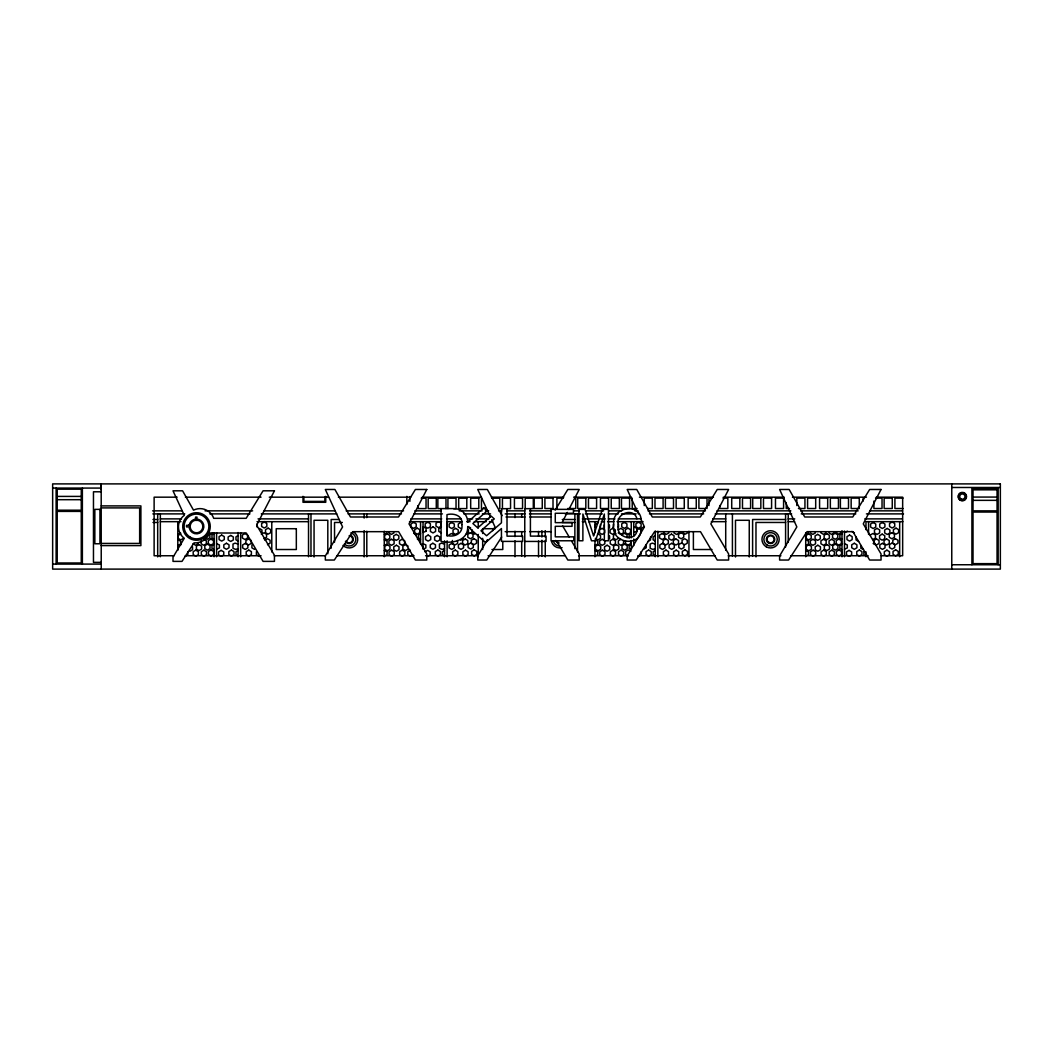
<?xml version="1.0" encoding="UTF-8"?>
<svg xmlns="http://www.w3.org/2000/svg" width="1053" height="1053" viewBox="0 0 1053 1053"><rect width="100%" height="100%" fill="white"/><g stroke="black" fill="none" stroke-linecap="round" stroke-linejoin="round"><path stroke-width="1.5" d="M441.075 508.731L441.075 541.4C451.974 543.94 468.309 540.689 467.716 526.605L485.657 542.611L501.439 528.54L501.439 541.4L522.657 541.4L522.657 536.174L507.006 536.174L507.006 508.731M562.157 522.42L567.343 512.39M568.831 509.534L579.203 489.474L567.817 489.474L555.155 510.113M487.434 539.649L477.759 555.931L477.759 560.038L486.762 560.038L501.662 537.083M492.765 530.673L495.002 526.921L491.698 519.734M180.747 533.91L178.154 535.398L178.154 538.399L180.747 539.899L183.34 538.399M178.299 546.296L180.905 544.796M210.784 534.174L213.377 532.673M214.101 533.766L211.982 534.99L211.982 537.991L214.101 539.202M198.227 543.756L195.634 545.257L193.041 543.756M189.935 551.259L192.528 549.758L192.528 546.757M185.21 556.195L187.803 554.694L187.803 551.706M214.101 544.322L211.982 545.546L211.982 548.547L214.101 549.771M238.07 535.622L235.964 536.846L235.964 539.847L238.07 541.071M263.974 521.669L265.159 521.669M261.355 534.292L263.948 532.792L266.554 534.292L266.554 537.28L263.948 538.781M238.07 550.443L235.964 551.667L235.964 554.668L238.07 555.892M264.895 540.228L267.488 538.728L270.094 540.228L270.094 543.23L267.488 544.73M393.993 532.897L391.4 534.397L388.807 532.897M420.555 533.766L418.436 534.99L418.436 537.991L420.555 539.202M441.418 526.961L438.811 528.448L438.811 531.449L441.418 532.95M408.064 549.087L405.471 550.587L402.865 549.087L402.865 546.099L405.471 544.598L408.064 546.099M410.367 550.192L407.774 551.68L407.774 554.681L410.367 556.181L412.96 554.681M460.872 522.499L458.279 523.999L458.279 527L460.872 528.501M448.841 535.016L451.447 533.516L454.04 535.016M425.03 551.877L427.623 550.377L430.229 551.877L430.229 554.878L427.623 556.379M465.821 534.45L468.414 532.95L468.414 529.949M460.727 540.15L463.32 538.649M444.537 550.443L442.418 551.667L442.418 554.668L444.537 555.892M597.814 522.986L595.221 524.486L595.221 527.487M618.216 529.883L620.822 528.382L623.415 529.883L623.415 532.884L620.822 534.384L618.216 532.884M616.031 533.713L613.438 535.2L613.438 538.201L616.031 539.702L618.637 538.201M621.849 534.779L624.442 533.279L627.048 534.779L627.048 537.78M620.928 539.294L618.335 540.794L618.335 543.796L620.928 545.296L623.534 543.796L623.534 540.794M631.274 533.766L629.154 534.99L629.154 537.991M643.725 526.934L641.132 528.435L641.132 531.436M631.274 544.322L629.154 545.546L629.154 548.547L631.274 549.771L631.274 540.492M655.256 535.622L653.136 536.846L653.136 539.847L655.256 541.071M647.911 541.453L650.517 539.952L650.517 536.951M668.931 532.884L666.338 534.384L663.745 532.884M643.594 549.271L646.2 547.771L646.2 544.783M638.342 556.379L640.948 554.878L640.948 551.877M679.146 532.95L676.539 534.45L673.946 532.95M655.256 550.443L653.136 551.667L653.136 554.668L655.256 555.892M687.885 532.66L685.292 534.147L682.686 532.66M815.43 532.897L812.837 534.397L810.244 532.897M826.013 532.844L823.42 534.345L820.827 532.844M834.134 532.884L831.541 534.384L828.948 532.884M841.281 532.673L838.675 534.174L836.082 532.673M841.992 533.766L839.873 534.99L839.873 537.991L841.992 539.202M841.992 544.322L839.873 545.546L839.873 548.547L841.992 549.771M891.878 521.669L893.062 521.669M870.278 535.016L872.884 533.516L875.477 535.016L875.477 538.017L872.884 539.518M177.812 534.253L180.629 533.029M177.812 545.309L180.629 544.085L180.629 541.084L177.812 539.873M216.589 549.166L219.406 547.942L219.406 544.941L216.589 543.717M384.266 534.253L387.083 533.029M384.266 545.309L387.083 544.085L387.083 541.084L384.266 539.873M384.266 555.997L387.083 554.773L387.083 551.772L384.266 550.548M594.984 545.309L597.801 544.085L597.801 541.084L594.984 539.873M594.984 555.997L597.801 554.773L597.801 551.772L594.984 550.548M805.716 534.253L808.52 533.029M805.716 545.309L808.52 544.085L808.52 541.084L805.716 539.873M805.716 555.997L808.52 554.773L808.52 551.772L805.716 550.548M844.493 549.166L847.296 547.942L847.296 544.941L844.493 543.717M633.893 532.436L636.789 531.212L636.789 528.211L633.893 527M844.611 532.436L847.507 531.212M238.07 548.771L235.596 549.376L232.989 548.31L232.989 544.072L235.069 543.137L238.07 544.072M444.537 548.771L442.049 549.376L439.443 548.31L439.443 544.072L441.536 543.137L444.537 544.072M655.256 548.771L652.768 549.376L650.162 548.31L650.162 544.072L652.255 543.137L655.256 544.072M951.767 487.486L1000.35 487.486M52.65 488.079L101.22 488.079M101.233 491.79L93.467 491.79L93.467 562.355L101.233 562.355M57.217 496.411L81.265 496.411M177.154 497.174L154.12 497.174L154.12 555.747L173.863 555.747M185.381 497.174L261.052 497.174M269.278 497.174L328.51 497.174M338.382 497.174L410.762 497.174M422.279 497.174L481.497 497.174M491.369 497.174L563.763 497.174M573.635 497.174L631.208 497.174M639.434 497.174L713.46 497.174M723.332 497.174L784.209 497.174M792.435 497.174L866.461 497.174M876.333 497.174L902.658 497.174L902.658 555.747L881.269 555.747M973.011 497.069L997.059 497.069M421.174 498.187L426.044 498.187L426.044 508.599L417.936 508.599L417.936 505.624M491.672 498.187L499.793 498.187L499.793 508.599M563.381 498.108L556.892 498.108L556.892 508.52M712.21 498.108L708.959 498.108L708.959 505.545M722.977 498.108L727.834 498.108L727.834 508.52L719.725 508.52L719.725 505.545M875.53 498.108L882.032 498.108L882.032 508.52L873.911 508.52L873.911 501.083M903.013 498.108L894.905 498.108L894.905 508.52L903.013 508.52M57.217 499.688L81.265 499.688M973.011 500.346L997.059 500.346M101.193 505.901L140.891 505.901L140.891 545.599L101.193 545.599M101.193 507.901L139.654 507.901L139.654 543.427L101.193 543.427M567.659 508.52L575.767 508.52L575.767 498.108M637.091 508.52L632.221 508.52L632.221 498.108M647.463 508.52L652.333 508.52L652.333 498.108L644.225 498.108L644.225 505.545M705.405 508.52L698.902 508.52L698.902 498.108L707.024 498.108L707.024 508.52M789.474 508.52L786.236 508.52L786.236 502.571M798.437 508.52L804.94 508.52L804.94 498.108L796.818 498.108L796.818 505.545M486.315 508.599L481.445 508.599L481.445 498.187M152.593 510.85L182.116 510.85M205.072 510.85L252.641 510.85M264.132 510.85L334.657 510.85M346.147 510.85L403.549 510.85M414.803 510.85L441.089 510.85M459.147 510.85L482.129 510.85M485.42 510.85L488.697 510.85M498.556 510.85L501.833 510.85M506.769 510.85L524.828 510.85M529.751 510.85L551.101 510.85M574.096 510.85L579.018 510.85M585.586 510.85L603.645 510.85M608.568 510.85L621.718 510.85M634.854 510.85L638.131 510.85M647.99 510.85L705.457 510.85M716.948 510.85L790.842 510.85M800.701 510.85L858.169 510.85M869.66 510.85L902.513 510.85M152.856 513.89L184.762 513.89M209.81 513.89L249.903 513.89M261.302 513.89L336.763 513.89M348.043 513.89L401.469 513.89M414.026 513.89L442.418 513.89M463.781 513.89L479.168 513.89M482.419 513.89L490.566 513.89M505.216 513.89L524.986 513.89M529.501 513.89L551.311 513.89M565.198 513.89L580.44 513.89M585.363 513.89L602.316 513.89M608.371 513.89L618.229 513.89M621.481 513.89L636.144 513.89M649.451 513.89L703.667 513.89M715.171 513.89L791.645 513.89M801.267 513.89L855.813 513.89M866.408 513.89L903.527 513.89M506.006 516.997L524.96 516.997M529.83 516.997L550.93 516.997M160.332 518.879L181.511 518.879M258.051 518.879L308.529 518.879M410.762 518.879L441.707 518.879M446.59 518.879L461.253 518.879M467.769 518.879L472.652 518.879M475.903 518.879L488.934 518.879M582.401 518.879L605.199 518.879M608.45 518.879L614.965 518.879M618.229 518.879L641.093 518.813C638.789 501.781 610.74 508.046 613.846 524.605C609.871 543.164 640.895 548.363 641.303 529.106L637.17 529.106C636.71 543.124 615.215 538.083 618.216 525.144C615.097 513.535 634.038 506.769 636.92 518.813M712.684 518.879L725.714 518.879M788.236 518.879L794.752 518.879M864.776 518.879L902.237 518.879M152.975 519.498L157.687 519.498M339.013 519.498L331.155 519.498L331.155 548.205M562.302 519.498L574.872 519.498M785.591 519.498L752.605 519.498L752.605 556.181M160.332 521.669L180.971 521.669M257.037 521.669L308.529 521.669M409.512 521.669L441.562 521.669M461.859 521.669L447.117 521.669L447.117 536.016M466.769 521.669L470.046 521.669M474.271 521.669L486.223 521.669M489.421 521.669L492.62 521.669M582.283 521.669L585.455 521.669M588.64 521.669L598.143 521.669M601.302 521.669L604.461 521.669M607.607 521.669L613.925 521.669M617.071 521.669L643.093 521.669M711.328 521.669L725.714 521.669M788.236 521.669L794.594 521.669M902.869 521.669L865.974 521.669L865.974 529.646M153.014 522.459L157.687 522.459M342.33 522.459L334.538 522.459L334.538 542.124M562.394 522.459L574.872 522.459M785.591 522.459L755.975 522.459L755.975 556.879M495.055 528.711L482.669 528.711L482.669 533.502M505.164 531.673L524.828 531.673M529.751 531.673L551.048 531.673M524.763 541.439L546.059 541.439L546.059 536.122L530.409 536.122L530.409 508.691M491.948 549.521L502.781 549.521L502.781 541.518M711.96 549.521L693.387 549.521L693.387 531.91M185.381 555.747L261.052 555.747M274.214 555.747L325.219 555.747M336.736 555.747L414.053 555.747M425.57 555.747L478.22 555.747M488.079 555.747L565.408 555.747M578.571 555.747L627.917 555.747M637.789 555.747L715.105 555.747M728.268 555.747L780.918 555.747M790.79 555.747L868.106 555.747M52.65 564.092L101.233 564.092M951.767 564.75L1000.35 564.75M453.685 508.731C461.28 508.125 467.756 514.68 467.677 522.156L483.906 507.691L487.289 510.705L472.876 523.538L477.759 527.895L491.067 516.036L494.291 518.905L480.984 530.765L486.578 535.753L501.439 522.801L501.439 508.731L510.547 508.599L510.547 498.187L502.439 498.187L502.439 508.599M863.486 549.376L860.88 548.31L860.88 545.48M423.043 543.717L425.86 544.941L425.86 547.942L423.043 549.166L423.043 521.669M873.134 543.44L875.727 544.928M851.851 531.436L854.444 532.936M858.629 541.453L856.036 539.952L856.036 536.951M865.974 555.892L863.855 554.668L863.855 551.667M630.826 551.482L628.22 549.982L625.627 551.482L625.627 554.483L628.22 555.984M597.933 533.91L600.526 535.398L600.526 538.399L597.933 539.899L595.327 538.399M468.098 526.5L470.691 528.001M474.574 534.147L471.968 532.66L471.968 529.659M413.724 533.279L416.33 534.779M417.357 539.097L419.95 540.597M259.367 528.448L261.96 529.949L261.96 532.95M254.523 549.363L251.917 547.863L251.917 544.862M258.999 556.168L256.406 554.668L256.406 551.68M204.677 537.78L207.27 539.281L209.863 537.78L209.863 534.779M203.756 539.294L206.349 540.794L206.349 543.796L203.756 545.296L201.162 543.796L201.162 540.794M562.578 525.829L569.225 537.069M571.726 541.295L579.203 553.944L579.203 560.038L567.817 560.038L556.642 541.124M502.11 515.628L487.328 489.474L477.759 489.474L490.369 516.865M638.473 513.996L627.193 489.474L636.749 489.474L652.307 516.997L700.35 516.997L717.238 489.474L728.623 489.474L710.841 523.854L728.623 553.944L728.623 560.038L717.238 560.038L700.469 531.673L654.584 531.673L636.183 560.038L627.193 560.038L627.193 555.931L644.423 526.921L640.461 518.3M101.233 489.935L101.193 483.893L101.233 569.107M998.165 564.75L998.165 488.724L971.919 488.724L971.919 564.75M951.767 483.893L951.767 569.107M899.67 521.669L899.67 556.747M868.567 521.669L868.567 534.424M865.974 551.811L865.974 556.747M863.144 498.108L863.144 501.083M844.493 531.12L844.493 556.747M841.992 530.738L841.992 556.747M805.716 532.831L805.716 556.747M788.236 513.89L788.236 542.4M785.591 513.89L785.591 547.047M749.249 556.971L749.249 520.287L735.494 520.287L735.494 556.971M732.414 513.89L732.414 556.116M725.714 513.89L725.714 550.364M688.952 531.239L688.952 556.747M683.989 544.559L683.989 547.56L681.383 549.061L678.79 547.56L678.79 544.559L681.383 543.058L684.674 544.73L687.267 543.23L687.267 540.228L684.674 538.728L682.081 540.228L682.081 543.23M657.849 531.239L657.849 556.747M655.256 530.975L655.256 556.747M633.761 521.669L633.761 536.016M633.761 538.991L633.761 545.586M631.274 521.669L631.274 537.846M630.668 540.597L630.668 543.598L628.075 545.099L625.469 543.598L625.469 540.597M618.519 524.289L618.519 527.29M613.32 524.289L613.32 527.29M609.45 524.947L609.45 527.948M609.555 535.872L609.555 538.873M604.251 524.947L604.251 527.948M600.407 524.486L600.407 527.487M594.984 521.669L594.984 532.831M594.984 540.808L594.984 556.747M577.518 513.89L577.518 551.956M574.872 513.89L574.872 548.679M545.257 530.646L545.257 537.201M545.257 540.479L545.257 556.879M541.887 530.659L541.887 537.043M541.887 540.228L541.887 556.181M538.531 531.449L538.531 536.24M538.531 541.018L538.531 556.971M525.197 508.599L525.197 498.187L533.305 498.187L533.305 508.599L524.763 508.691L524.776 556.971M521.696 513.89L521.696 517.141M521.696 531.752L521.696 536.622M521.696 541.492L521.696 556.116M514.996 513.89L514.996 517.628M514.996 531.239L514.996 536.622M514.996 540.808L514.996 556.747M482.669 538.307L482.669 549.521M478.233 521.669L478.233 528.053M478.233 534.424L478.233 556.747M457.594 540.452L457.594 543.453L455.001 544.954L452.408 543.453L452.408 540.452M447.92 508.599L447.92 498.187L456.041 498.187L456.041 508.599L437.864 508.599L437.864 498.187L445.985 498.187L445.985 508.599M447.117 540.808L447.117 556.747M444.537 540.808L444.537 556.747M420.555 521.669L420.555 543.993M409.88 496.582L409.88 501.333M406.84 496.358L406.84 504.413M384.266 531.239L384.266 556.747M366.799 513.89L366.799 517.628M366.799 531.239L366.799 556.747M364.154 513.89L364.154 518.089M364.154 530.646L364.154 556.879M327.812 553.786L327.812 520.287L314.057 520.287L314.057 556.971M325.746 496.345L325.746 502.294L303.001 502.294L303.001 496.345M324.864 497.082L324.864 501.399L303.883 501.399L303.883 497.082M310.977 513.89L310.977 556.116M308.529 513.89L308.529 556.747M271.779 521.669L271.779 551.956M257.011 523.999L257.011 527M240.663 532.831L240.663 556.747M238.07 532.528L238.07 556.747M216.589 532.7L216.589 556.747M214.101 532.831L214.101 556.747M178.036 524.486L178.036 527.487M177.812 521.669L177.812 550.364M160.332 513.89L160.332 556.747M157.687 513.89L157.687 556.879M82.371 488.079L82.371 564.092M56.125 488.079L56.125 564.092M349.122 535.806A3.528 3.528 0 0 1 352.176 541.097A3.528 3.528 0 0 1 346.068 541.097M350.86 532.857A6.7 6.7 0 0 1 354.927 542.69A6.7 6.7 0 0 1 344.384 544.072M353.426 531.87A8.621 8.621 0 0 1 355.953 544.585A8.621 8.621 0 0 1 343.028 545.428M350.215 535.24A4.238 4.238 0 0 1 352.479 541.913A4.238 4.238 0 0 1 345.45 541.453M558.932 542.743A3.528 3.528 0 0 1 556.787 541.097M559.841 546.033A6.7 6.7 0 0 1 553.365 541.071M562.078 547.652A8.621 8.621 0 0 1 551.522 541.571M558.748 543.427A4.238 4.238 0 0 1 555.747 540.426M461.898 524.605C463.281 533.305 454.527 537.714 446.985 535.477L446.985 514.654C454.014 512.785 463.359 515.825 461.898 524.605M189.369 524.565L189.264 525.329L186.513 525.329L186.513 526.921L189.171 526.921L189.369 528.382A7.371 7.371 0 0 0 201.702 531.686A7.371 7.371 0 0 0 198.398 519.353L196.977 519.168L196.977 517.102L195.568 517.102L195.568 519.221L194.581 519.353A7.371 7.371 0 0 0 189.369 524.565M190.382 524.828L190.159 526.474A6.331 6.331 0 0 0 195.937 532.779A6.331 6.331 0 0 0 202.729 527.566A6.331 6.331 0 0 0 198.135 520.366L194.858 520.366A6.331 6.331 0 0 0 190.382 524.828M593.931 534.569L593.589 535.977L585.06 509.362L578.966 509.362L578.966 540.768L582.888 540.768L582.888 514.009L591.483 540.768L595.511 540.768L604.343 514.009L604.343 540.768L608.476 540.768L608.476 509.362L602.355 509.362L593.931 534.569M274.451 490.803L256.656 525.184L274.451 555.273L274.451 561.381L263.066 561.381L246.284 533.002L209.718 533.002A15.848 15.848 0 0 1 194.002 542.874L181.998 561.381L173.008 561.381L173.008 557.261L184.288 538.267A14.202 14.202 0 0 1 184.288 515.325L173.008 490.803L182.577 490.803L193.515 510.165A14.492 14.492 0 0 1 213.72 518.326L246.178 518.326L263.066 490.803L274.451 490.803M426.781 489.474L408.998 523.854L426.781 553.944L426.781 560.038L415.395 560.038L398.626 531.673L352.742 531.673L334.341 560.038L325.338 560.038L325.338 555.931L342.58 526.921L325.338 489.474L334.907 489.474L350.465 516.997L398.508 516.997L415.395 489.474L426.781 489.474M881.045 489.474L863.263 523.854L881.045 553.944L881.045 560.038L869.66 560.038L852.891 531.673L807.019 531.673L788.605 560.038L779.615 560.038L779.615 555.931L796.845 526.921L779.615 489.474L789.171 489.474L804.729 516.997L852.772 516.997L869.66 489.474L881.045 489.474M199.004 544.598L196.411 546.099L196.411 549.087L199.004 550.587L201.61 549.087L201.61 546.099L199.004 544.598M210.89 539.097L208.297 540.597L208.297 543.598L210.89 545.099L213.496 543.598L213.496 540.597L210.89 539.097M221.683 535.108L219.077 536.609L219.077 539.61L221.683 541.11L224.276 539.61L224.276 536.609L221.683 535.108M195.779 550.153L193.186 551.654L193.186 554.641L195.779 556.142L198.385 554.641L198.385 551.654L195.779 550.153M207.415 544.164L204.822 545.665L204.822 548.666L207.415 550.166L210.021 548.666L210.021 545.665L207.415 544.164M203.9 550.192L201.307 551.68L201.307 554.681L203.9 556.181L206.506 554.681L206.506 551.68L203.9 550.192M230.739 535.451L228.132 536.951L228.132 539.952L230.739 541.453L233.332 539.952L233.332 536.951L230.739 535.451M211.048 549.982L208.441 551.482L208.441 554.483L211.048 555.984L213.641 554.483L213.641 551.482L211.048 549.982M226.421 543.282L223.815 544.783L223.815 547.771L226.421 549.271L229.014 547.771L229.014 544.783L226.421 543.282M264.237 521.998L261.631 523.499L261.631 526.5L264.237 528.001L266.83 526.5L266.83 523.499L264.237 521.998M244.98 533.516L242.387 535.016L242.387 538.017L244.98 539.518L247.587 538.017L247.587 535.016L244.98 533.516M221.169 550.377L218.576 551.877L218.576 554.878L221.169 556.379L223.762 554.878L223.762 551.877L221.169 550.377M248.547 538.965L245.941 540.452L245.941 543.453L248.547 544.954L251.141 543.453L251.141 540.452L248.547 538.965M268.107 528.158L265.514 529.659L265.514 532.66L268.107 534.147L270.7 532.66L270.7 529.659L268.107 528.158M231.436 550.061L228.83 551.561L228.83 554.562L231.436 556.063L234.029 554.562L234.029 551.561L231.436 550.061M245.244 543.44L242.638 544.928L242.638 547.929L245.244 549.429L247.837 547.929L247.837 544.928L245.244 543.44M248.798 550.114L246.205 551.614L246.205 554.615L248.798 556.116L251.391 554.615L251.391 551.614L248.798 550.114M387.214 533.91L384.608 535.398L384.608 538.399L387.214 539.899L389.807 538.399L389.807 535.398L387.214 533.91M413.618 522.367L411.012 523.854L411.012 526.855L413.618 528.356L416.211 526.855L416.211 523.854L413.618 522.367M396.244 534.371L393.651 535.872L393.651 538.873L396.244 540.36L398.837 538.873L398.837 535.872L396.244 534.371M391.519 539.307L388.912 540.808L388.912 543.809L391.519 545.309L394.112 543.809L394.112 540.808L391.519 539.307M387.359 544.796L384.766 546.296L384.766 549.284L387.359 550.785L389.952 549.284L389.952 546.296L387.359 544.796M417.238 528.172L414.645 529.672L414.645 532.673L417.238 534.174L419.831 532.673L419.831 529.672L417.238 528.172M427.794 522.209L425.188 523.696L425.188 526.697L427.794 528.198L430.387 526.697L430.387 523.696L427.794 522.209M402.088 539.268L399.495 540.768L399.495 543.756L402.088 545.257L404.694 543.756L404.694 540.768L402.088 539.268M396.389 545.257L393.796 546.757L393.796 549.758L396.389 551.259L398.995 549.758L398.995 546.757L396.389 545.257M438.588 521.669L435.995 523.17L435.995 526.171L438.588 527.671L441.194 526.171L441.194 523.17L438.601 521.669M391.663 550.206L389.07 551.706L389.07 554.694L391.663 556.195L394.256 554.694L394.256 551.706L391.663 550.206M433.007 526.934L430.414 528.435L430.414 531.436L433.007 532.936L435.6 531.436L435.6 528.435L433.007 526.934M402.246 550.153L399.653 551.654L399.653 554.641L402.246 556.142L404.839 554.641L404.839 551.654L402.246 550.153M428.137 535.108L425.544 536.609L425.544 539.61L428.137 541.11L430.73 539.61L430.73 536.609L428.137 535.108M451.724 522.512L449.131 524.012L449.131 527.013L451.724 528.514L454.317 527.013L454.317 524.012L451.724 522.512M437.192 535.451L434.599 536.951L434.599 539.952L437.192 541.453L439.799 539.952L439.799 536.951L437.192 535.451M455.62 528.382L453.027 529.883L453.027 532.884L455.62 534.384L458.213 532.884L458.213 529.883L455.62 528.382M432.875 543.282L430.282 544.783L430.282 547.771L432.875 549.271L435.481 547.771L435.481 544.783L432.875 543.282M437.89 550.061L435.297 551.561L435.297 554.562L437.89 556.063L440.496 554.562L440.496 551.561L437.89 550.061M451.698 543.44L449.104 544.928L449.104 547.929L451.698 549.429L454.291 547.929L454.291 544.928L451.698 543.44M470.415 532.792L467.822 534.292L467.822 537.28L470.415 538.781L473.008 537.28L473.008 534.292L470.415 532.792M465.202 539.018L462.609 540.518L462.609 543.519L465.202 545.02L467.808 543.519L467.808 540.518L465.202 539.018M460.977 543.361L458.384 544.862L458.384 547.863L460.977 549.363L463.57 547.863L463.57 544.862L460.977 543.361M473.955 538.728L471.349 540.228L471.349 543.23L473.955 544.73L476.548 543.23L476.548 540.228L473.955 538.728M455.265 550.114L452.658 551.614L452.658 554.615L455.265 556.116L457.858 554.615L457.858 551.614L455.265 550.114M470.665 543.058L468.072 544.559L468.072 547.56L470.665 549.061L473.271 547.56L473.271 544.559L470.665 543.058M465.465 550.179L462.859 551.68L462.859 554.668L465.465 556.168L468.058 554.668L468.058 551.68L465.465 550.179M474.205 549.877L471.612 551.377L471.612 554.378L474.205 555.879L476.812 554.378L476.812 551.377L474.205 549.877M602.119 528.395L599.526 529.896L599.526 532.897L602.119 534.397L604.712 532.897L604.712 529.896L602.119 528.395M612.701 528.343L610.095 529.843L610.095 532.844L612.701 534.345L615.294 532.844L615.294 529.843L612.701 528.343M624.337 522.367L621.731 523.854L621.731 526.855L624.337 528.356L626.93 526.855L626.93 523.854L624.337 522.367M602.237 539.307L599.631 540.808L599.631 543.809L602.237 545.309L604.83 543.809L604.83 540.808L602.237 539.307M598.078 544.796L595.485 546.296L595.485 549.284L598.078 550.785L600.684 549.284L600.684 546.296L598.078 544.796M627.957 528.172L625.364 529.672L625.364 532.673L627.957 534.174L630.55 532.673L630.55 529.672L627.957 528.172M638.513 522.209L635.92 523.696L635.92 526.697L638.513 528.198L641.106 526.697L641.106 523.696L638.513 522.209M612.807 539.268L610.213 540.768L610.213 543.756L612.807 545.257L615.413 543.756L615.413 540.768L612.807 539.268M607.12 545.257L604.514 546.757L604.514 549.758L607.12 551.259L609.713 549.758L609.713 546.757L607.12 545.257M602.382 550.206L599.789 551.706L599.789 554.694L602.382 556.195L604.975 554.694L604.975 551.706L602.382 550.206M616.189 544.598L613.583 546.099L613.583 549.087L616.189 550.587L618.782 549.087L618.782 546.099L616.189 544.598M612.964 550.153L610.371 551.654L610.371 554.641L612.964 556.142L615.557 554.641L615.557 551.654L612.964 550.153M624.6 544.164L622.007 545.665L622.007 548.666L624.6 550.166L627.193 548.666L627.193 545.665L624.6 544.164M621.086 550.192L618.493 551.68L618.493 554.681L621.086 556.181L623.679 554.681L623.679 551.68L621.086 550.192M662.166 533.516L659.56 535.016L659.56 538.017L662.166 539.518L664.759 538.017L664.759 535.016L662.166 533.516M671.445 534.147L668.839 535.648L668.839 538.649L671.445 540.15L674.038 538.649L674.038 535.648L671.445 534.147M665.72 538.965L663.127 540.452L663.127 543.453L665.72 544.954L668.326 543.453L668.326 540.452L665.72 538.965M648.609 550.061L646.015 551.561L646.015 554.562L648.609 556.063L651.215 554.562L651.215 551.561L648.609 550.061M662.416 543.44L659.823 544.928L659.823 547.929L662.416 549.429L665.009 547.929L665.009 544.928L662.416 543.44M681.133 532.792L678.54 534.292L678.54 537.28L681.133 538.781L683.726 537.28L683.726 534.292L681.133 532.792M675.921 539.018L673.328 540.518L673.328 543.519L675.921 545.02L678.527 543.519L678.527 540.518L675.921 539.018M671.696 543.361L669.103 544.862L669.103 547.863L671.696 549.363L674.289 547.863L674.289 544.862L671.696 543.361M665.983 550.114L663.377 551.614L663.377 554.615L665.983 556.116L668.576 554.615L668.576 551.614L665.983 550.114M676.184 550.179L673.578 551.68L673.578 554.668L676.184 556.168L678.777 554.668L678.777 551.68L676.184 550.179M684.924 549.877L682.331 551.377L682.331 554.378L684.924 555.879L687.53 554.378L687.53 551.377L684.924 549.877M808.651 533.91L806.045 535.398L806.045 538.399L808.651 539.899L811.244 538.399L811.244 535.398L808.651 533.91M817.681 534.371L815.088 535.872L815.088 538.873L817.681 540.36L820.274 538.873L820.274 535.872L817.681 534.371M812.955 539.307L810.349 540.808L810.349 543.809L812.955 545.309L815.548 543.809L815.548 540.808L812.955 539.307M826.75 533.713L824.157 535.2L824.157 538.201L826.75 539.702L829.356 538.201L829.356 535.2L826.75 533.713M808.796 544.796L806.203 546.296L806.203 549.284L808.796 550.785L811.402 549.284L811.402 546.296L808.796 544.796M823.538 539.268L820.932 540.768L820.932 543.756L823.538 545.257L826.131 543.756L826.131 540.768L823.538 539.268M835.161 533.279L832.568 534.779L832.568 537.78L835.161 539.281L837.767 537.78L837.767 534.779L835.161 533.279M817.839 545.257L815.233 546.757L815.233 549.758L817.839 551.259L820.432 549.758L820.432 546.757L817.839 545.257M831.646 539.294L829.053 540.794L829.053 543.796L831.646 545.296L834.252 543.796L834.252 540.794L831.646 539.294M813.1 550.206L810.507 551.706L810.507 554.694L813.1 556.195L815.706 554.694L815.706 551.706L813.1 550.206M826.908 544.598L824.315 546.099L824.315 549.087L826.908 550.587L829.501 549.087L829.501 546.099L826.908 544.598M838.793 539.097L836.2 540.597L836.2 543.598L838.793 545.099L841.386 543.598L841.386 540.597L838.793 539.097M849.574 535.108L846.981 536.609L846.981 539.61L849.574 541.11L852.167 539.61L852.167 536.609L849.574 535.108M823.683 550.153L821.09 551.654L821.09 554.641L823.683 556.142L826.276 554.641L826.276 551.654L823.683 550.153M835.319 544.164L832.726 545.665L832.726 548.666L835.319 550.166L837.912 548.666L837.912 545.665L835.319 544.164M873.161 522.512L870.568 524.012L870.568 527.013L873.161 528.514L875.767 527.013L875.767 524.012L873.161 522.512M831.804 550.192L829.211 551.68L829.211 554.681L831.804 556.181L834.397 554.681L834.397 551.68L831.804 550.192M882.322 522.499L879.716 523.999L879.716 527L882.322 528.501L884.915 527L884.915 523.999L882.322 522.499M838.938 549.982L836.345 551.482L836.345 554.483L838.938 555.984L841.544 554.483L841.544 551.482L838.938 549.982M877.057 528.382L874.464 529.883L874.464 532.884L877.057 534.384L879.65 532.884L879.65 529.883L877.057 528.382M854.312 543.282L851.719 544.783L851.719 547.771L854.312 549.271L856.918 547.771L856.918 544.783L854.312 543.282M892.128 521.998L889.535 523.499L889.535 526.5L892.128 528.001L894.734 526.5L894.734 523.499L892.128 521.998M849.073 550.377L846.467 551.877L846.467 554.878L849.073 556.379L851.666 554.878L851.666 551.877L849.073 550.377M887.258 528.448L884.665 529.949L884.665 532.95L887.258 534.45L889.864 532.95L889.864 529.949L887.258 528.448M882.164 534.147L879.558 535.648L879.558 538.649L882.164 540.15L884.757 538.649L884.757 535.648L882.164 534.147M876.438 538.965L873.845 540.452L873.845 543.453L876.438 544.954L879.044 543.453L879.044 540.452L876.438 538.965M896.011 528.158L893.405 529.659L893.405 532.66L896.011 534.147L898.604 532.66L898.604 529.659L896.011 528.158M859.327 550.061L856.734 551.561L856.734 554.562L859.327 556.063L861.933 554.562L861.933 551.561L859.327 550.061M891.852 532.792L889.259 534.292L889.259 537.28L891.852 538.781L894.445 537.28L894.445 534.292L891.852 532.792M886.652 539.018L884.046 540.518L884.046 543.519L886.652 545.02L889.245 543.519L889.245 540.518L886.652 539.018M882.414 543.361L879.821 544.862L879.821 547.863L882.414 549.363L885.007 547.863L885.007 544.862L882.414 543.361M895.392 538.728L892.799 540.228L892.799 543.23L895.392 544.73L897.985 543.23L897.985 540.228L895.392 538.728M892.102 543.058L889.509 544.559L889.509 547.56L892.102 549.061L894.708 547.56L894.708 544.559L892.102 543.058M886.902 550.179L884.309 551.68L884.309 554.668L886.902 556.168L889.495 554.668L889.495 551.68L886.902 550.179M895.642 549.877L893.049 551.377L893.049 554.378L895.642 555.879L898.248 554.378L898.248 551.377L895.642 549.877M426.07 531.212L423.174 532.436L423.174 527L426.07 528.211L426.07 531.212M1000.35 483.893L52.65 483.893L52.65 569.107L1000.35 569.107L1000.35 483.893M81.265 489.171L57.217 489.171L57.217 510.205L81.265 510.205L81.265 489.171M997.059 489.829L973.011 489.829L973.011 510.863L997.059 510.863L997.059 489.829M436.284 498.187L428.163 498.187L428.163 508.599L436.284 508.599L436.284 498.187M466.795 498.187L458.687 498.187L458.687 508.599L466.795 508.599L466.795 498.187M478.799 498.187L470.678 498.187L470.678 508.599L478.799 508.599L478.799 498.187M522.551 498.187L514.43 498.187L514.43 508.599L522.551 508.599L522.551 498.187M542.256 498.108L534.134 498.108L534.134 508.52L542.256 508.52L542.256 498.108M553.009 498.108L544.901 498.108L544.901 508.52L553.009 508.52L553.009 498.108M585.823 498.108L577.715 498.108L577.715 508.52L585.823 508.52L585.823 498.108M596.59 498.108L588.469 498.108L588.469 508.52L596.59 508.52L596.59 498.108M608.581 498.108L600.473 498.108L600.473 508.52L608.581 508.52L608.581 498.108M619.348 498.108L611.227 498.108L611.227 508.52L619.348 508.52L619.348 498.108M629.576 498.108L621.467 498.108L621.467 508.52L629.576 508.52L629.576 498.108M663.1 498.108L654.979 498.108L654.979 508.52L663.1 508.52L663.1 498.108M673.499 498.108L665.391 498.108L665.391 508.52L673.499 508.52L673.499 498.108M684.266 498.108L676.144 498.108L676.144 508.52L684.266 508.52L684.266 498.108M696.257 498.108L688.149 498.108L688.149 508.52L696.257 508.52L696.257 498.108M739.838 498.108L731.717 498.108L731.717 508.52L739.838 508.52L739.838 498.108M750.592 498.108L742.483 498.108L742.483 508.52L750.592 508.52L750.592 498.108M760.832 498.108L752.711 498.108L752.711 508.52L760.832 508.52L760.832 498.108M771.586 498.108L763.478 498.108L763.478 508.52L771.586 508.52L771.586 498.108M783.59 498.108L775.469 498.108L775.469 508.52L783.59 508.52L783.59 498.108M815.693 498.108L807.585 498.108L807.585 508.52L815.693 508.52L815.693 498.108M827.684 498.108L819.576 498.108L819.576 508.52L827.684 508.52L827.684 498.108M838.451 498.108L830.343 498.108L830.343 508.52L838.451 508.52L838.451 498.108M848.507 498.108L840.386 498.108L840.386 508.52L848.507 508.52L848.507 498.108M859.274 498.108L851.153 498.108L851.153 508.52L859.274 508.52L859.274 498.108M892.26 498.108L884.138 498.108L884.138 508.52L892.26 508.52L892.26 498.108M99.943 509.362L94.836 509.362L94.836 543.769L99.943 543.769L99.943 509.362M573.437 509.362L551.061 509.362L551.061 540.768L573.806 540.768L573.806 536.846L555.273 536.846L555.273 526.316L572.055 526.316L572.055 522.643L555.273 522.643L555.273 513.272L573.437 513.272L573.437 509.362M81.265 511.389L57.217 511.389L57.217 562.986L81.265 562.986L81.265 511.389M997.059 512.048L973.011 512.048L973.011 563.645L997.059 563.645L997.059 512.048M296.327 528.711L276.215 528.711L276.215 549.521L296.327 549.521L296.327 528.711M960.402 499.951A3.883 3.883 0 0 0 966.233 496.582A3.883 3.883 0 0 0 960.402 493.225A3.883 3.883 0 0 0 960.402 499.951M961.02 498.885A2.646 2.646 0 0 0 964.996 496.582A2.646 2.646 0 0 0 961.02 494.291A2.646 2.646 0 0 0 961.02 498.885M960.231 500.254A4.238 4.238 0 0 0 966.575 496.582A4.238 4.238 0 0 0 960.231 492.922A4.238 4.238 0 0 0 960.231 500.254M189.606 538.386A13.755 13.755 0 0 0 210.258 526.474A13.755 13.755 0 0 0 189.606 514.562A13.755 13.755 0 0 0 189.606 538.386M190.29 537.214A12.412 12.412 0 0 0 208.902 526.474A12.412 12.412 0 0 0 190.29 515.733A12.412 12.412 0 0 0 190.29 537.214M768.795 542.387A3.528 3.528 0 0 0 774.087 539.333A3.528 3.528 0 0 0 768.795 536.28A3.528 3.528 0 0 0 768.795 542.387M767.216 545.138A6.7 6.7 0 0 0 777.272 539.333A6.7 6.7 0 0 0 767.216 533.529A6.7 6.7 0 0 0 767.216 545.138M766.255 546.797A8.621 8.621 0 0 0 779.181 539.333A8.621 8.621 0 0 0 766.255 531.87A8.621 8.621 0 0 0 766.255 546.797M768.44 543.006A4.238 4.238 0 0 0 774.797 539.333A4.238 4.238 0 0 0 768.44 535.674A4.238 4.238 0 0 0 768.44 543.006"/></g></svg>
